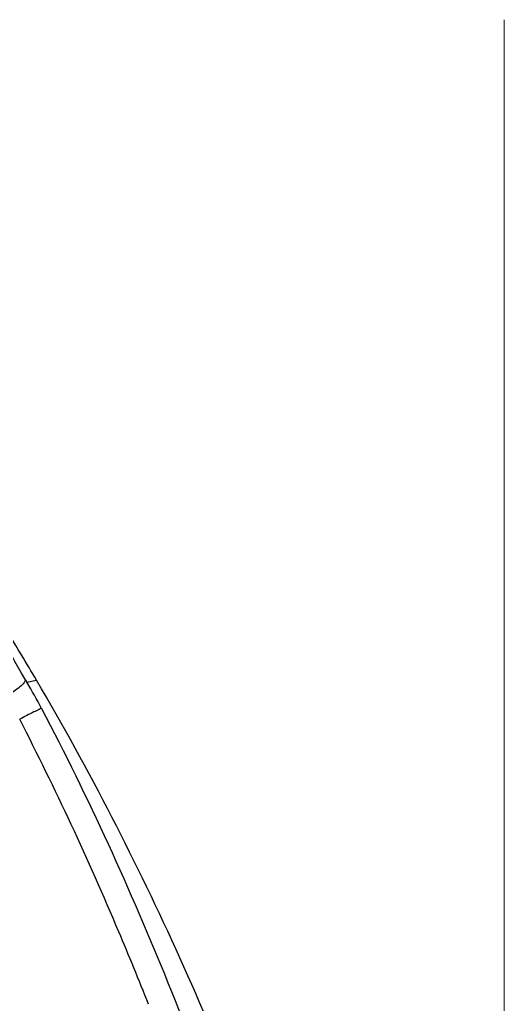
# Model space of a CAD drawing. Extents: x 0 to 1693, y 0 to 1240.
# Drawn here: x 1231.8 to 1277.5, y 594.5 to 687.3 of the extents above; entities that cross this region are included whole.
import ezdxf

# ---------------------------------------------------------------- set-up
doc = ezdxf.new("R2010")
doc.units = 0
doc.header["$LTSCALE"] = 14
doc.header["$MEASUREMENT"] = 0
doc.layers.add('DEF_LAYER_ASSEM_MEMBER', color=7, linetype='CONTINUOUS')
doc.layers.add('치수선', color=7, linetype='CONTINUOUS', lineweight=20)

msp = doc.modelspace()

# ---------------------------------------------------------------- linework, layer by layer
at = {"layer": 'DEF_LAYER_ASSEM_MEMBER', "color": 9, "linetype": 'Continuous'}
for p, q in [((1232.369, 625.09), (1232.514, 624.846)), ((1232.514, 624.846), (1233.43, 625.039))]:
    msp.add_line(p, q, dxfattribs=at)
msp.add_arc((1188.329, 598.45), 51.468, 27.70462, 30.85352, dxfattribs=at)
at = {"layer": 'DEF_LAYER_ASSEM_MEMBER', "color": 7, "linetype": 'Continuous'}
for points, start_tangent, end_tangent in [([(1233.43, 625.039), (1232.003, 627.433), (1227.589, 634.506)], (-0.508324, 0.861166), (-0.544822, 0.838552)), ([(1269.822, 513.95), (1268.994, 521.267), (1267.988, 528.56), (1265.346, 543.045), (1261.887, 557.358), (1257.642, 571.457), (1252.652, 585.311), (1246.941, 598.882), (1240.538, 612.14), (1233.43, 625.039)], (-0.100168, 0.99497), (-0.508324, 0.861166))]:
    msp.add_spline(points, degree=3, dxfattribs=dict(at, start_tangent=start_tangent, end_tangent=end_tangent))
at = {"layer": 'DEF_LAYER_ASSEM_MEMBER', "color": 9, "linetype": 'Continuous'}
for points, start_tangent, end_tangent in [([(1232.369, 625.09), (1232, 625.719), (1231, 627.487)], (-0.509952, 0.860203), (-0.486555, 0.87365)), ([(1232.369, 625.09), (1232.252, 624.816), (1231.865, 624.416), (1231.272, 623.976), (1230.635, 623.603)], (0.032707, -0.999465), (-0.88695, -0.461865)), ([(1233.897, 622.379), (1233.664, 622.286), (1233.169, 622.05), (1232.504, 621.712), (1231.835, 621.36)], (-0.971763, -0.235959), (-0.881272, -0.47261)), ([(1233.892, 622.387), (1245.819, 596.54), (1250.913, 583.169), (1255.411, 569.57), (1259.288, 555.81), (1262.581, 541.891), (1265.246, 527.811), (1267.199, 513.655)], (0.466071, -0.884747), (0.115257, -0.993336)), ([(1243.981, 594.508), (1241.186, 601.341), (1231.836, 621.359)], (-0.367797, 0.929906), (-0.45791, 0.888999))]:
    msp.add_spline(points, degree=3, dxfattribs=dict(at, start_tangent=start_tangent, end_tangent=end_tangent))
at = {"layer": '치수선'}
msp.add_line((1277.533, 215.602), (1277.533, 687.279), dxfattribs=at)

doc.saveas('drawing.dxf')
